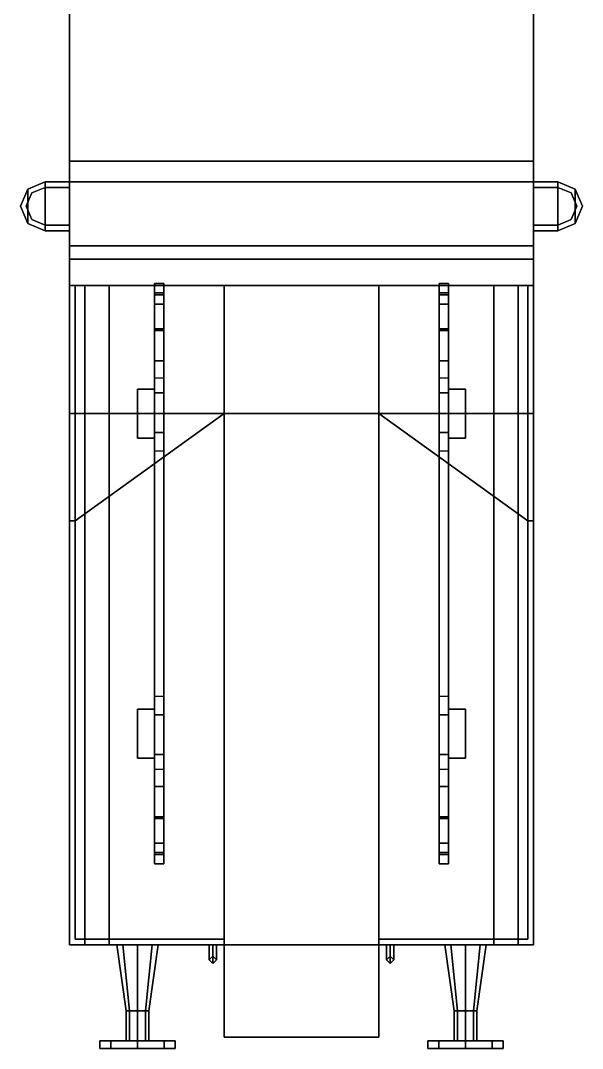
# Model space of a CAD drawing. Extents: x -1.5 to 1.5, y -6.7 to 6.7.
# Drawn here: x -1.49 to 1.49, y -6.7 to -1.24 of the extents above; entities that cross this region are included whole.
import ezdxf

# ---------------------------------------------------------------- set-up
doc = ezdxf.new("R2010")
doc.units = 0
doc.layers.get('0').update_dxf_attribs({"linetype": 'CONTINUOUS'})

msp = doc.modelspace()

# ---------------------------------------------------------------- linework, layer by layer
for points in [[(-1.23, 1.99, 0.96), (-1.23, 2.44, 0.36), (-1.23, -2.44, 0.36), (-1.23, -1.99, 0.96)], [(-1.23, -2.44, 0.36), (-1.23, 2.44, 0.36), (1.23, 2.44, 0.36), (1.23, -2.44, 0.36)], [(1.23, -2.44, 0.36), (1.23, 2.44, 0.36), (1.23, 1.99, 0.96), (1.23, -1.99, 0.96)], [(1.23, -1.99, 0.96), (1.23, 1.99, 0.96), (-1.23, 1.99, 0.96), (-1.23, -1.99, 0.96)], [(-1.23, -1.99, 0.96), (-1.23, -2.44, 0.36), (-1.23, -2.51, 0.87), (-1.23, -2.1, 1.16)], [(1.23, -2.1, 1.16), (1.23, -1.99, 0.96), (-1.23, -1.99, 0.96), (-1.23, -2.1, 1.16)], [(1.23, -2.51, 0.87), (1.23, -2.44, 0.36), (1.23, -1.99, 0.96), (1.23, -2.1, 1.16)], [(-1.36, -2.1, 1), (-1.4519, -2.1381, 1), (-1.4519, -2.1381, 1.1), (-1.36, -2.1, 1.1)], [(-1.4519, -2.1381, 1.1), (-1.4519, -2.3219, 1.1), (-1.36, -2.36, 1.1), (-1.36, -2.1, 1.1)], [(-1.23, -2.1, 1.1), (-1.23, -2.1, 1), (-1.36, -2.1, 1), (-1.36, -2.1, 1.1)], [(-1.36, -2.1, 1.1), (-1.36, -2.36, 1.1), (-1.23, -2.36, 1.1), (-1.23, -2.1, 1.1)], [(-1.23, -2.1, 1.16), (-1.23, -2.51, 0.87), (-1.23, -6.15, 0.87), (-1.23, -3.33, 1.16)], [(1.23, -3.33, 1.16), (1.23, -2.1, 1.16), (-1.23, -2.1, 1.16), (-1.23, -3.33, 1.16)], [(1.23, -6.15, 0.87), (1.23, -2.51, 0.87), (1.23, -2.1, 1.16), (1.23, -3.33, 1.16)], [(1.36, -2.1, 1.1), (1.36, -2.1, 1), (1.23, -2.1, 1), (1.23, -2.1, 1.1)], [(1.36, -2.36, 1.1), (1.36, -2.1, 1.1), (1.23, -2.1, 1.1), (1.23, -2.36, 1.1)], [(1.4519, -2.1381, 1), (1.36, -2.1, 1), (1.36, -2.1, 1.1), (1.4519, -2.1381, 1.1)], [(1.4519, -2.3219, 1.1), (1.4519, -2.1381, 1.1), (1.36, -2.1, 1.1), (1.36, -2.36, 1.1)], [(-1.4519, -2.1381, 1), (-1.49, -2.23, 1), (-1.49, -2.23, 1.1), (-1.4519, -2.1381, 1.1)], [(-1.49, -2.23, 1.1), (-1.49, -2.23, 1.1), (-1.4519, -2.3219, 1.1), (-1.4519, -2.1381, 1.1)], [(-1.4307, -2.1593, 0.43), (-1.46, -2.23, 0.43), (-1.46, -2.23, 0.51), (-1.4307, -2.1593, 0.51)], [(-1.36, -2.13, 0.43), (-1.4307, -2.1593, 0.43), (-1.4307, -2.1593, 0.51), (-1.36, -2.13, 0.51)], [(-1.23, -2.13, 0.51), (-1.36, -2.13, 0.51), (-1.36, -2.33, 0.51), (-1.23, -2.33, 0.51)], [(-1.23, -2.13, 0.43), (-1.36, -2.13, 0.43), (-1.36, -2.13, 0.51), (-1.23, -2.13, 0.51)], [(1.36, -2.13, 0.43), (1.23, -2.13, 0.43), (1.23, -2.13, 0.51), (1.36, -2.13, 0.51)], [(1.23, -2.33, 0.51), (1.36, -2.33, 0.51), (1.36, -2.13, 0.51), (1.23, -2.13, 0.51)], [(1.4307, -2.1593, 0.43), (1.36, -2.13, 0.43), (1.36, -2.13, 0.51), (1.4307, -2.1593, 0.51)], [(1.46, -2.23, 0.43), (1.4307, -2.1593, 0.43), (1.4307, -2.1593, 0.51), (1.46, -2.23, 0.51)], [(1.49, -2.23, 1), (1.4519, -2.1381, 1), (1.4519, -2.1381, 1.1), (1.49, -2.23, 1.1)], [(1.49, -2.23, 1.1), (1.49, -2.23, 1.1), (1.4519, -2.1381, 1.1), (1.4519, -2.3219, 1.1)], [(-1.49, -2.23, 1), (-1.4519, -2.3219, 1), (-1.4519, -2.3219, 1.1), (-1.49, -2.23, 1.1)], [(-1.46, -2.23, 0.43), (-1.4307, -2.3007, 0.43), (-1.4307, -2.3007, 0.51), (-1.46, -2.23, 0.51)], [(1.4307, -2.3007, 0.43), (1.46, -2.23, 0.43), (1.46, -2.23, 0.51), (1.4307, -2.3007, 0.51)], [(1.4519, -2.3219, 1), (1.49, -2.23, 1), (1.49, -2.23, 1.1), (1.4519, -2.3219, 1.1)], [(-1.4519, -2.3219, 1), (-1.36, -2.36, 1), (-1.36, -2.36, 1.1), (-1.4519, -2.3219, 1.1)], [(-1.4307, -2.3007, 0.43), (-1.36, -2.33, 0.43), (-1.36, -2.33, 0.51), (-1.4307, -2.3007, 0.51)], [(-1.36, -2.33, 0.43), (-1.23, -2.33, 0.43), (-1.23, -2.33, 0.51), (-1.36, -2.33, 0.51)], [(1.23, -2.33, 0.43), (1.36, -2.33, 0.43), (1.36, -2.33, 0.51), (1.23, -2.33, 0.51)], [(1.36, -2.33, 0.43), (1.4307, -2.3007, 0.43), (1.4307, -2.3007, 0.51), (1.36, -2.33, 0.51)], [(1.36, -2.36, 1), (1.4519, -2.3219, 1), (1.4519, -2.3219, 1.1), (1.36, -2.36, 1.1)], [(-1.36, -2.36, 1.1), (-1.36, -2.36, 1), (-1.23, -2.36, 1), (-1.23, -2.36, 1.1)], [(1.23, -2.36, 1.1), (1.23, -2.36, 1), (1.36, -2.36, 1), (1.36, -2.36, 1.1)], [(-1.23, -2.51, 0.87), (-1.23, -2.44, 0.36), (1.23, -2.44, 0.36), (1.23, -2.51, 0.87)], [(-1.23, -6.15, 0.87), (-1.23, -2.51, 0.87), (1.23, -2.51, 0.87), (1.23, -6.15, 0.87)], [(-1.23, -2.65, 3), (-1.23, -3.33, 2.78), (-1.23, -3.9, 2.78), (-1.23, -6.15, 3)], [(-1.2, -2.65, 3), (-1.2, -3.33, 2.78), (-1.23, -3.33, 2.78), (-1.23, -2.65, 3)], [(-1.15, -2.65, 3.09), (-1.23, -2.65, 3), (-1.23, -6.15, 3), (-1.15, -6.15, 3.09)], [(1.23, -2.65, 3), (-1.23, -2.65, 3), (-1.15, -2.65, 3.09), (1.15, -2.65, 3.09)], [(-1.2, -3.9, 2.78), (-1.2, -3.33, 2.78), (-1.2, -2.65, 3), (-1.2, -6.12, 3)], [(-1.02, -2.65, 3.15), (1.02, -2.65, 3.15), (1.15, -2.65, 3.09), (-1.15, -2.65, 3.09)], [(-1.15, -6.15, 3.09), (-1.02, -6.15, 3.15), (-1.02, -2.65, 3.15), (-1.15, -2.65, 3.09)], [(1.02, -2.65, 3.15), (-1.02, -2.65, 3.15), (-0.41, -2.65, 3.2), (0.41, -2.65, 3.2)], [(-0.41, -2.65, 3.2), (-1.02, -2.65, 3.15), (-1.02, -6.15, 3.15), (-0.41, -6.15, 3.2)], [(-0.78, -2.64, 0.79), (-0.78, -2.7, 0.64), (-0.78, -2.75, 0.79), (-0.78, -2.64, 0.79)], [(-0.78, -2.64, 0.43), (-0.78, -2.69, 0.38), (-0.78, -2.7, 0.64), (-0.78, -2.64, 0.79)], [(-0.73, -2.64, 0.79), (-0.73, -2.64, 0.43), (-0.78, -2.64, 0.43), (-0.78, -2.64, 0.79)], [(-0.73, -2.64, 0.43), (-0.73, -2.69, 0.38), (-0.78, -2.69, 0.38), (-0.78, -2.64, 0.43)], [(-0.78, -2.64, 0.79), (-0.78, -2.75, 0.79), (-0.73, -2.75, 0.79), (-0.73, -2.64, 0.79)], [(-0.73, -2.75, 0.79), (-0.73, -2.7, 0.64), (-0.73, -2.64, 0.79)], [(-0.73, -2.7, 0.64), (-0.73, -2.69, 0.38), (-0.73, -2.64, 0.43), (-0.73, -2.64, 0.79)], [(0.41, -2.65, 3.2), (-0.41, -2.65, 3.2), (-0.41, -6.15, 3.2), (0.41, -6.15, 3.2)], [(0.41, -6.15, 3.2), (1.02, -6.15, 3.15), (1.02, -2.65, 3.15), (0.41, -2.65, 3.2)], [(0.73, -2.64, 0.79), (0.73, -2.7, 0.64), (0.73, -2.75, 0.79), (0.73, -2.64, 0.79)], [(0.73, -2.64, 0.43), (0.73, -2.69, 0.38), (0.73, -2.7, 0.64), (0.73, -2.64, 0.79)], [(0.78, -2.64, 0.79), (0.78, -2.64, 0.43), (0.73, -2.64, 0.43), (0.73, -2.64, 0.79)], [(0.78, -2.64, 0.43), (0.78, -2.69, 0.38), (0.73, -2.69, 0.38), (0.73, -2.64, 0.43)], [(0.73, -2.64, 0.79), (0.73, -2.75, 0.79), (0.78, -2.75, 0.79), (0.78, -2.64, 0.79)], [(0.78, -2.75, 0.79), (0.78, -2.7, 0.64), (0.78, -2.64, 0.79)], [(0.78, -2.7, 0.64), (0.78, -2.69, 0.38), (0.78, -2.64, 0.43), (0.78, -2.64, 0.79)], [(1.15, -2.65, 3.09), (1.02, -2.65, 3.15), (1.02, -6.15, 3.15), (1.15, -6.15, 3.09)], [(1.15, -6.15, 3.09), (1.23, -6.15, 3), (1.23, -2.65, 3), (1.15, -2.65, 3.09)], [(1.2, -2.65, 3), (1.2, -3.33, 2.78), (1.2, -3.9, 2.78), (1.2, -6.12, 3)], [(1.23, -2.65, 3), (1.23, -3.33, 2.78), (1.2, -3.33, 2.78), (1.2, -2.65, 3)], [(1.23, -3.9, 2.78), (1.23, -3.33, 2.78), (1.23, -2.65, 3), (1.23, -6.15, 3)], [(-0.73, -2.69, 0.38), (-0.73, -2.89, 0.38), (-0.78, -2.89, 0.38), (-0.78, -2.69, 0.38)], [(-0.78, -2.69, 0.38), (-0.78, -2.89, 0.38), (-0.78, -2.89, 0.46), (-0.78, -2.7, 0.64)], [(-0.78, -2.7, 0.64), (-0.78, -2.88, 0.6), (-0.78, -2.88, 0.6), (-0.78, -2.75, 0.79)], [(-0.73, -2.7, 0.64), (-0.73, -2.88, 0.6), (-0.78, -2.88, 0.6), (-0.78, -2.7, 0.64)], [(-0.78, -2.7, 0.64), (-0.78, -2.89, 0.46), (-0.73, -2.89, 0.46), (-0.73, -2.7, 0.64)], [(-0.73, -2.89, 0.46), (-0.73, -2.89, 0.38), (-0.73, -2.69, 0.38), (-0.73, -2.7, 0.64)], [(-0.73, -2.88, 0.6), (-0.73, -2.88, 0.6), (-0.73, -2.7, 0.64), (-0.73, -2.75, 0.79)], [(0.78, -2.69, 0.38), (0.78, -2.89, 0.38), (0.73, -2.89, 0.38), (0.73, -2.69, 0.38)], [(0.73, -2.69, 0.38), (0.73, -2.89, 0.38), (0.73, -2.89, 0.46), (0.73, -2.7, 0.64)], [(0.73, -2.7, 0.64), (0.73, -2.88, 0.6), (0.73, -2.88, 0.6), (0.73, -2.75, 0.79)], [(0.78, -2.7, 0.64), (0.78, -2.88, 0.6), (0.73, -2.88, 0.6), (0.73, -2.7, 0.64)], [(0.73, -2.7, 0.64), (0.73, -2.89, 0.46), (0.78, -2.89, 0.46), (0.78, -2.7, 0.64)], [(0.78, -2.89, 0.46), (0.78, -2.89, 0.38), (0.78, -2.69, 0.38), (0.78, -2.7, 0.64)], [(0.78, -2.88, 0.6), (0.78, -2.88, 0.6), (0.78, -2.7, 0.64), (0.78, -2.75, 0.79)], [(-0.78, -2.88, 0.6), (-0.78, -3.05, 0.37), (-0.78, -3.05, 0.83), (-0.78, -2.75, 0.79)], [(-0.78, -2.75, 0.79), (-0.78, -3.05, 0.83), (-0.73, -3.05, 0.83), (-0.73, -2.75, 0.79)], [(-0.73, -3.05, 0.83), (-0.73, -3.05, 0.37), (-0.73, -2.88, 0.6), (-0.73, -2.75, 0.79)], [(0.73, -2.88, 0.6), (0.73, -3.05, 0.37), (0.73, -3.05, 0.83), (0.73, -2.75, 0.79)], [(0.73, -2.75, 0.79), (0.73, -3.05, 0.83), (0.78, -3.05, 0.83), (0.78, -2.75, 0.79)], [(0.78, -3.05, 0.83), (0.78, -3.05, 0.37), (0.78, -2.88, 0.6), (0.78, -2.75, 0.79)], [(-0.73, -2.88, 0.6), (-0.73, -3.05, 0.37), (-0.78, -3.05, 0.37), (-0.78, -2.88, 0.6)], [(-0.78, -2.89, 0.46), (-0.78, -2.89, 0.38), (-0.73, -2.89, 0.38), (-0.73, -2.89, 0.46)], [(0.78, -2.88, 0.6), (0.78, -3.05, 0.37), (0.73, -3.05, 0.37), (0.73, -2.88, 0.6)], [(0.73, -2.89, 0.46), (0.73, -2.89, 0.38), (0.78, -2.89, 0.38), (0.78, -2.89, 0.46)], [(-0.78, -3.05, 0.37), (-0.78, -5.31, 0.37), (-0.78, -5.31, 0.83), (-0.78, -3.05, 0.83)], [(-0.73, -5.31, 0.83), (-0.73, -5.31, 0.37), (-0.73, -3.05, 0.37), (-0.73, -3.05, 0.83)], [(0.73, -3.05, 0.83), (0.73, -3.05, 0.37), (0.73, -5.31, 0.37), (0.73, -5.31, 0.83)], [(0.78, -5.31, 0.37), (0.78, -3.05, 0.37), (0.78, -3.05, 0.83), (0.78, -5.31, 0.83)], [(-0.73, -3.14, 0.37), (-0.73, -3.22, 0.25), (-0.78, -3.22, 0.25), (-0.78, -3.14, 0.37)], [(-0.78, -3.22, 0.25), (-0.78, -3.43, 0.25), (-0.78, -3.53, 0.37), (-0.78, -3.14, 0.37)], [(-0.73, -3.53, 0.37), (-0.73, -3.43, 0.25), (-0.73, -3.22, 0.25), (-0.73, -3.14, 0.37)], [(0.78, -3.14, 0.37), (0.78, -3.22, 0.25), (0.73, -3.22, 0.25), (0.73, -3.14, 0.37)], [(0.73, -3.22, 0.25), (0.73, -3.43, 0.25), (0.73, -3.53, 0.37), (0.73, -3.14, 0.37)], [(0.78, -3.53, 0.37), (0.78, -3.43, 0.25), (0.78, -3.22, 0.25), (0.78, -3.14, 0.37)], [(-0.78, -3.2, 0.65), (-0.78, -3.2, 0.37), (-0.87, -3.2, 0.37), (-0.87, -3.2, 0.65)], [(-0.87, -3.2, 0.37), (-0.87, -3.46, 0.37), (-0.87, -3.46, 0.65), (-0.87, -3.2, 0.65)], [(-0.78, -3.2, 0.37), (-0.78, -3.46, 0.37), (-0.87, -3.46, 0.37), (-0.87, -3.2, 0.37)], [(-0.87, -3.2, 0.65), (-0.87, -3.46, 0.65), (-0.78, -3.46, 0.65), (-0.78, -3.2, 0.65)], [(0.87, -3.2, 0.65), (0.87, -3.2, 0.37), (0.78, -3.2, 0.37), (0.78, -3.2, 0.65)], [(0.78, -3.46, 0.37), (0.78, -3.2, 0.37), (0.87, -3.2, 0.37), (0.87, -3.46, 0.37)], [(0.87, -3.46, 0.65), (0.87, -3.2, 0.65), (0.78, -3.2, 0.65), (0.78, -3.46, 0.65)], [(0.87, -3.46, 0.37), (0.87, -3.2, 0.37), (0.87, -3.2, 0.65), (0.87, -3.46, 0.65)], [(-0.73, -3.22, 0.25), (-0.73, -3.43, 0.25), (-0.78, -3.43, 0.25), (-0.78, -3.22, 0.25)], [(0.78, -3.22, 0.25), (0.78, -3.43, 0.25), (0.73, -3.43, 0.25), (0.73, -3.22, 0.25)], [(-0.41, -3.33, 2.08), (-0.41, -3.33, 1.16), (-1.23, -3.33, 1.16), (-1.23, -3.33, 2.08)], [(-1.23, -3.33, 2.08), (-1.23, -3.33, 1.16), (-1.23, -6.15, 0.87), (-1.23, -3.9, 2.08)], [(-1.23, -3.9, 2.78), (-1.23, -3.33, 2.78), (-1.2, -3.33, 2.78), (-1.2, -3.9, 2.78)], [(-1.2, -3.9, 2.08), (-0.41, -3.33, 2.08), (-1.23, -3.33, 2.08), (-1.23, -3.9, 2.08)], [(-0.41, -6.12, 2.08), (-0.41, -3.33, 2.08), (-1.2, -3.9, 2.08), (-1.2, -6.12, 2.08)], [(0.41, -6.15, 1.16), (0.41, -3.33, 1.16), (-0.41, -3.33, 1.16), (-0.41, -6.15, 1.16)], [(-0.41, -6.15, 1.16), (-0.41, -3.33, 1.16), (-0.41, -3.33, 2.08), (-0.41, -6.12, 2.08)], [(1.2, -6.12, 2.08), (1.2, -3.9, 2.08), (0.41, -3.33, 2.08), (0.41, -6.12, 2.08)], [(0.41, -3.33, 2.08), (0.41, -3.33, 1.16), (0.41, -6.15, 1.16), (0.41, -6.12, 2.08)], [(1.23, -3.33, 2.08), (1.23, -3.33, 1.16), (0.41, -3.33, 1.16), (0.41, -3.33, 2.08)], [(1.23, -3.9, 2.08), (1.23, -3.33, 2.08), (0.41, -3.33, 2.08), (1.2, -3.9, 2.08)], [(1.2, -3.9, 2.78), (1.2, -3.33, 2.78), (1.23, -3.33, 2.78), (1.23, -3.9, 2.78)], [(1.23, -6.15, 0.87), (1.23, -3.33, 1.16), (1.23, -3.33, 2.08), (1.23, -3.9, 2.08)], [(-0.78, -3.53, 0.37), (-0.78, -3.43, 0.25), (-0.73, -3.43, 0.25), (-0.73, -3.53, 0.37)], [(0.73, -3.53, 0.37), (0.73, -3.43, 0.25), (0.78, -3.43, 0.25), (0.78, -3.53, 0.37)], [(-0.87, -3.46, 0.65), (-0.87, -3.46, 0.37), (-0.78, -3.46, 0.37), (-0.78, -3.46, 0.65)], [(0.78, -3.46, 0.65), (0.78, -3.46, 0.37), (0.87, -3.46, 0.37), (0.87, -3.46, 0.65)], [(-1.2, -3.9, 2.78), (-1.2, -3.9, 2.08), (-1.23, -3.9, 2.08), (-1.23, -3.9, 2.78)], [(-1.23, -3.9, 2.78), (-1.23, -3.9, 2.08), (-1.23, -6.15, 0.87), (-1.23, -6.15, 3)], [(-1.2, -6.12, 2.08), (-1.2, -3.9, 2.08), (-1.2, -3.9, 2.78), (-1.2, -6.12, 3)], [(1.2, -3.9, 2.78), (1.2, -3.9, 2.08), (1.2, -6.12, 2.08), (1.2, -6.12, 3)], [(1.23, -3.9, 2.78), (1.23, -3.9, 2.08), (1.2, -3.9, 2.08), (1.2, -3.9, 2.78)], [(1.23, -6.15, 0.87), (1.23, -3.9, 2.08), (1.23, -3.9, 2.78), (1.23, -6.15, 3)], [(-0.73, -4.83, 0.37), (-0.73, -4.93, 0.25), (-0.78, -4.93, 0.25), (-0.78, -4.83, 0.37)], [(-0.78, -4.83, 0.37), (-0.78, -4.93, 0.25), (-0.78, -5.14, 0.25), (-0.78, -5.22, 0.37)], [(-0.73, -5.14, 0.25), (-0.73, -4.93, 0.25), (-0.73, -4.83, 0.37), (-0.73, -5.22, 0.37)], [(0.78, -4.83, 0.37), (0.78, -4.93, 0.25), (0.73, -4.93, 0.25), (0.73, -4.83, 0.37)], [(0.73, -4.83, 0.37), (0.73, -4.93, 0.25), (0.73, -5.14, 0.25), (0.73, -5.22, 0.37)], [(0.78, -5.14, 0.25), (0.78, -4.93, 0.25), (0.78, -4.83, 0.37), (0.78, -5.22, 0.37)], [(-0.78, -4.9, 0.65), (-0.78, -4.9, 0.37), (-0.87, -4.9, 0.37), (-0.87, -4.9, 0.65)], [(-0.87, -4.9, 0.37), (-0.87, -5.16, 0.37), (-0.87, -5.16, 0.65), (-0.87, -4.9, 0.65)], [(-0.78, -4.9, 0.37), (-0.78, -5.16, 0.37), (-0.87, -5.16, 0.37), (-0.87, -4.9, 0.37)], [(-0.87, -4.9, 0.65), (-0.87, -5.16, 0.65), (-0.78, -5.16, 0.65), (-0.78, -4.9, 0.65)], [(0.87, -4.9, 0.65), (0.87, -4.9, 0.37), (0.78, -4.9, 0.37), (0.78, -4.9, 0.65)], [(0.78, -5.16, 0.37), (0.78, -4.9, 0.37), (0.87, -4.9, 0.37), (0.87, -5.16, 0.37)], [(0.87, -5.16, 0.65), (0.87, -4.9, 0.65), (0.78, -4.9, 0.65), (0.78, -5.16, 0.65)], [(0.87, -5.16, 0.37), (0.87, -4.9, 0.37), (0.87, -4.9, 0.65), (0.87, -5.16, 0.65)], [(-0.78, -5.14, 0.25), (-0.78, -4.93, 0.25), (-0.73, -4.93, 0.25), (-0.73, -5.14, 0.25)], [(0.73, -5.14, 0.25), (0.73, -4.93, 0.25), (0.78, -4.93, 0.25), (0.78, -5.14, 0.25)], [(-0.87, -5.16, 0.65), (-0.87, -5.16, 0.37), (-0.78, -5.16, 0.37), (-0.78, -5.16, 0.65)], [(-0.78, -5.22, 0.37), (-0.78, -5.14, 0.25), (-0.73, -5.14, 0.25), (-0.73, -5.22, 0.37)], [(0.73, -5.22, 0.37), (0.73, -5.14, 0.25), (0.78, -5.14, 0.25), (0.78, -5.22, 0.37)], [(0.78, -5.16, 0.65), (0.78, -5.16, 0.37), (0.87, -5.16, 0.37), (0.87, -5.16, 0.65)], [(-0.78, -5.31, 0.83), (-0.78, -5.31, 0.37), (-0.78, -5.48, 0.6), (-0.78, -5.61, 0.79)], [(-0.78, -5.48, 0.6), (-0.78, -5.31, 0.37), (-0.73, -5.31, 0.37), (-0.73, -5.48, 0.6)], [(-0.73, -5.61, 0.79), (-0.73, -5.31, 0.83), (-0.78, -5.31, 0.83), (-0.78, -5.61, 0.79)], [(-0.73, -5.48, 0.6), (-0.73, -5.31, 0.37), (-0.73, -5.31, 0.83), (-0.73, -5.61, 0.79)], [(0.73, -5.31, 0.83), (0.73, -5.31, 0.37), (0.73, -5.48, 0.6), (0.73, -5.61, 0.79)], [(0.73, -5.48, 0.6), (0.73, -5.31, 0.37), (0.78, -5.31, 0.37), (0.78, -5.48, 0.6)], [(0.78, -5.61, 0.79), (0.78, -5.31, 0.83), (0.73, -5.31, 0.83), (0.73, -5.61, 0.79)], [(0.78, -5.48, 0.6), (0.78, -5.31, 0.37), (0.78, -5.31, 0.83), (0.78, -5.61, 0.79)], [(-0.78, -5.67, 0.38), (-0.78, -5.47, 0.38), (-0.73, -5.47, 0.38), (-0.73, -5.67, 0.38)], [(-0.73, -5.66, 0.64), (-0.73, -5.47, 0.46), (-0.78, -5.47, 0.46), (-0.78, -5.66, 0.64)], [(-0.73, -5.47, 0.46), (-0.73, -5.47, 0.38), (-0.78, -5.47, 0.38), (-0.78, -5.47, 0.46)], [(-0.78, -5.47, 0.46), (-0.78, -5.47, 0.38), (-0.78, -5.67, 0.38), (-0.78, -5.66, 0.64)], [(-0.78, -5.48, 0.6), (-0.78, -5.48, 0.6), (-0.78, -5.66, 0.64), (-0.78, -5.61, 0.79)], [(-0.78, -5.66, 0.64), (-0.78, -5.48, 0.6), (-0.73, -5.48, 0.6), (-0.73, -5.66, 0.64)], [(-0.73, -5.67, 0.38), (-0.73, -5.47, 0.38), (-0.73, -5.47, 0.46), (-0.73, -5.66, 0.64)], [(-0.73, -5.66, 0.64), (-0.73, -5.48, 0.6), (-0.73, -5.48, 0.6), (-0.73, -5.61, 0.79)], [(0.78, -5.66, 0.64), (0.78, -5.47, 0.46), (0.73, -5.47, 0.46), (0.73, -5.66, 0.64)], [(0.73, -5.47, 0.46), (0.73, -5.47, 0.38), (0.73, -5.67, 0.38), (0.73, -5.66, 0.64)], [(0.78, -5.47, 0.46), (0.78, -5.47, 0.38), (0.73, -5.47, 0.38), (0.73, -5.47, 0.46)], [(0.73, -5.67, 0.38), (0.73, -5.47, 0.38), (0.78, -5.47, 0.38), (0.78, -5.67, 0.38)], [(0.73, -5.48, 0.6), (0.73, -5.48, 0.6), (0.73, -5.66, 0.64), (0.73, -5.61, 0.79)], [(0.73, -5.66, 0.64), (0.73, -5.48, 0.6), (0.78, -5.48, 0.6), (0.78, -5.66, 0.64)], [(0.78, -5.67, 0.38), (0.78, -5.47, 0.38), (0.78, -5.47, 0.46), (0.78, -5.66, 0.64)], [(0.78, -5.66, 0.64), (0.78, -5.48, 0.6), (0.78, -5.48, 0.6), (0.78, -5.61, 0.79)], [(-0.78, -5.61, 0.79), (-0.78, -5.66, 0.64), (-0.78, -5.72, 0.79)], [(-0.73, -5.72, 0.79), (-0.73, -5.61, 0.79), (-0.78, -5.61, 0.79), (-0.78, -5.72, 0.79)], [(-0.73, -5.72, 0.79), (-0.73, -5.66, 0.64), (-0.73, -5.61, 0.79), (-0.73, -5.72, 0.79)], [(0.73, -5.61, 0.79), (0.73, -5.66, 0.64), (0.73, -5.72, 0.79)], [(0.78, -5.72, 0.79), (0.78, -5.61, 0.79), (0.73, -5.61, 0.79), (0.73, -5.72, 0.79)], [(0.78, -5.72, 0.79), (0.78, -5.66, 0.64), (0.78, -5.61, 0.79), (0.78, -5.72, 0.79)], [(-0.78, -5.66, 0.64), (-0.78, -5.67, 0.38), (-0.78, -5.72, 0.43), (-0.78, -5.72, 0.79)], [(-0.78, -5.72, 0.43), (-0.78, -5.67, 0.38), (-0.73, -5.67, 0.38), (-0.73, -5.72, 0.43)], [(-0.73, -5.72, 0.43), (-0.73, -5.67, 0.38), (-0.73, -5.66, 0.64), (-0.73, -5.72, 0.79)], [(0.73, -5.66, 0.64), (0.73, -5.67, 0.38), (0.73, -5.72, 0.43), (0.73, -5.72, 0.79)], [(0.73, -5.72, 0.43), (0.73, -5.67, 0.38), (0.78, -5.67, 0.38), (0.78, -5.72, 0.43)], [(0.78, -5.72, 0.43), (0.78, -5.67, 0.38), (0.78, -5.66, 0.64), (0.78, -5.72, 0.79)], [(-0.78, -5.72, 0.79), (-0.78, -5.72, 0.43), (-0.73, -5.72, 0.43), (-0.73, -5.72, 0.79)], [(0.73, -5.72, 0.79), (0.73, -5.72, 0.43), (0.78, -5.72, 0.43), (0.78, -5.72, 0.79)], [(-0.41, -6.15, 1.16), (-1.23, -6.15, 0.87), (1.23, -6.15, 0.87), (0.41, -6.15, 1.16)], [(-1.23, -6.15, 3), (-1.23, -6.15, 0.87), (-0.41, -6.15, 1.16), (-0.41, -6.15, 3)], [(-1.15, -6.15, 3.09), (-1.23, -6.15, 3), (1.23, -6.15, 3), (1.15, -6.15, 3.09)], [(-0.41, -6.12, 2.08), (-1.2, -6.12, 2.08), (-1.2, -6.12, 3), (-0.41, -6.12, 3)], [(1.15, -6.15, 3.09), (1.02, -6.15, 3.15), (-1.02, -6.15, 3.15), (-1.15, -6.15, 3.09)], [(-0.41, -6.15, 3.2), (-1.02, -6.15, 3.15), (1.02, -6.15, 3.15), (0.41, -6.15, 3.2)], [(-0.98, -6.15, 1.04), (-0.9478, -6.15, 0.9622), (-0.9124, -6.5, 0.9976), (-0.93, -6.5, 1.04)], [(-0.9478, -6.15, 1.1178), (-0.98, -6.15, 1.04), (-0.93, -6.5, 1.04), (-0.9124, -6.5, 1.0824)], [(-0.9478, -6.15, 0.9622), (-0.87, -6.15, 0.93), (-0.87, -6.5, 0.98), (-0.9124, -6.5, 0.9976)], [(-0.87, -6.15, 1.15), (-0.9478, -6.15, 1.1178), (-0.9124, -6.5, 1.0824), (-0.87, -6.5, 1.1)], [(-0.87, -6.15, 0.93), (-0.7922, -6.15, 0.9622), (-0.8276, -6.5, 0.9976), (-0.87, -6.5, 0.98)], [(-0.7922, -6.15, 1.1178), (-0.87, -6.15, 1.15), (-0.87, -6.5, 1.1), (-0.8276, -6.5, 1.0824)], [(-0.7922, -6.15, 0.9622), (-0.76, -6.15, 1.04), (-0.81, -6.5, 1.04), (-0.8276, -6.5, 0.9976)], [(-0.76, -6.15, 1.04), (-0.7922, -6.15, 1.1178), (-0.8276, -6.5, 1.0824), (-0.81, -6.5, 1.04)], [(-0.47, -6.15, 1.3), (-0.49, -6.15, 1.28), (-0.49, -6.23, 1.28), (-0.47, -6.21, 1.3)], [(-0.49, -6.15, 1.28), (-0.47, -6.15, 1.26), (-0.47, -6.25, 1.26), (-0.49, -6.23, 1.28)], [(-0.47, -6.15, 2.28), (-0.49, -6.15, 2.26), (-0.49, -6.23, 2.26), (-0.47, -6.25, 2.28)], [(-0.49, -6.15, 2.26), (-0.47, -6.15, 2.24), (-0.47, -6.21, 2.24), (-0.49, -6.23, 2.26)], [(-0.45, -6.15, 1.28), (-0.47, -6.15, 1.3), (-0.47, -6.21, 1.3), (-0.45, -6.23, 1.28)], [(-0.47, -6.15, 1.26), (-0.45, -6.15, 1.28), (-0.45, -6.23, 1.28), (-0.47, -6.25, 1.26)], [(-0.45, -6.15, 2.26), (-0.47, -6.15, 2.28), (-0.47, -6.25, 2.28), (-0.45, -6.23, 2.26)], [(-0.47, -6.15, 2.24), (-0.45, -6.15, 2.26), (-0.45, -6.23, 2.26), (-0.47, -6.21, 2.24)], [(-0.41, -6.15, 3), (-0.41, -6.15, 1.16), (-0.41, -6.12, 2.08), (-0.41, -6.12, 3)], [(-0.41, -6.15, 1.16), (-0.41, -6.15, 1.1), (-0.41, -6.64, 1.1), (-0.41, -6.64, 1.16)], [(-0.41, -6.64, 1.1), (-0.41, -6.15, 1.1), (0.41, -6.15, 1.1), (0.41, -6.64, 1.1)], [(0.41, -6.64, 1.16), (0.41, -6.15, 1.16), (-0.41, -6.15, 1.16), (-0.41, -6.64, 1.16)], [(1.2, -6.12, 2.08), (0.41, -6.12, 2.08), (0.41, -6.12, 3), (1.2, -6.12, 3)], [(0.41, -6.12, 3), (0.41, -6.12, 2.08), (0.41, -6.15, 1.16), (0.41, -6.15, 3)], [(0.41, -6.15, 3), (0.41, -6.15, 1.16), (1.23, -6.15, 0.87), (1.23, -6.15, 3)], [(0.41, -6.64, 1.1), (0.41, -6.15, 1.1), (0.41, -6.15, 1.16), (0.41, -6.64, 1.16)], [(0.45, -6.15, 2.26), (0.47, -6.15, 2.24), (0.47, -6.21, 2.24), (0.45, -6.23, 2.26)], [(0.47, -6.15, 2.28), (0.45, -6.15, 2.26), (0.45, -6.23, 2.26), (0.47, -6.25, 2.28)], [(0.45, -6.15, 1.28), (0.47, -6.15, 1.26), (0.47, -6.25, 1.26), (0.45, -6.23, 1.28)], [(0.47, -6.15, 1.3), (0.45, -6.15, 1.28), (0.45, -6.23, 1.28), (0.47, -6.21, 1.3)], [(0.47, -6.15, 2.24), (0.49, -6.15, 2.26), (0.49, -6.23, 2.26), (0.47, -6.21, 2.24)], [(0.49, -6.15, 2.26), (0.47, -6.15, 2.28), (0.47, -6.25, 2.28), (0.49, -6.23, 2.26)], [(0.47, -6.15, 1.26), (0.49, -6.15, 1.28), (0.49, -6.23, 1.28), (0.47, -6.25, 1.26)], [(0.49, -6.15, 1.28), (0.47, -6.15, 1.3), (0.47, -6.21, 1.3), (0.49, -6.23, 1.28)], [(0.7922, -6.15, 1.1178), (0.76, -6.15, 1.04), (0.81, -6.5, 1.04), (0.8276, -6.5, 1.0824)], [(0.76, -6.15, 1.04), (0.7922, -6.15, 0.9622), (0.8276, -6.5, 0.9976), (0.81, -6.5, 1.04)], [(0.7922, -6.15, 0.9622), (0.87, -6.15, 0.93), (0.87, -6.5, 0.98), (0.8276, -6.5, 0.9976)], [(0.87, -6.15, 1.15), (0.7922, -6.15, 1.1178), (0.8276, -6.5, 1.0824), (0.87, -6.5, 1.1)], [(0.87, -6.15, 0.93), (0.9478, -6.15, 0.9622), (0.9124, -6.5, 0.9976), (0.87, -6.5, 0.98)], [(0.9478, -6.15, 1.1178), (0.87, -6.15, 1.15), (0.87, -6.5, 1.1), (0.9124, -6.5, 1.0824)], [(0.98, -6.15, 1.04), (0.9478, -6.15, 1.1178), (0.9124, -6.5, 1.0824), (0.93, -6.5, 1.04)], [(0.9478, -6.15, 0.9622), (0.98, -6.15, 1.04), (0.93, -6.5, 1.04), (0.9124, -6.5, 0.9976)], [(-0.47, -6.21, 1.3), (-0.49, -6.23, 1.28), (-0.49, -6.23, 2.26), (-0.47, -6.21, 2.24)], [(-0.45, -6.23, 1.28), (-0.47, -6.21, 1.3), (-0.47, -6.21, 2.24), (-0.45, -6.23, 2.26)], [(0.47, -6.21, 1.3), (0.45, -6.23, 1.28), (0.45, -6.23, 2.26), (0.47, -6.21, 2.24)], [(0.49, -6.23, 1.28), (0.47, -6.21, 1.3), (0.47, -6.21, 2.24), (0.49, -6.23, 2.26)], [(-0.49, -6.23, 1.28), (-0.47, -6.25, 1.26), (-0.47, -6.25, 2.28), (-0.49, -6.23, 2.26)], [(-0.47, -6.25, 1.26), (-0.45, -6.23, 1.28), (-0.45, -6.23, 2.26), (-0.47, -6.25, 2.28)], [(0.45, -6.23, 1.28), (0.47, -6.25, 1.26), (0.47, -6.25, 2.28), (0.45, -6.23, 2.26)], [(0.47, -6.25, 1.26), (0.49, -6.23, 1.28), (0.49, -6.23, 2.26), (0.47, -6.25, 2.28)], [(-0.93, -6.66, 1.04), (-0.9124, -6.66, 1.0824), (-0.9124, -6.5, 1.0824), (-0.93, -6.5, 1.04)], [(-0.9124, -6.66, 0.9976), (-0.93, -6.66, 1.04), (-0.93, -6.5, 1.04), (-0.9124, -6.5, 0.9976)], [(-0.9124, -6.66, 1.0824), (-0.87, -6.66, 1.1), (-0.87, -6.5, 1.1), (-0.9124, -6.5, 1.0824)], [(-0.87, -6.66, 0.98), (-0.9124, -6.66, 0.9976), (-0.9124, -6.5, 0.9976), (-0.87, -6.5, 0.98)], [(-0.87, -6.66, 1.1), (-0.8276, -6.66, 1.0824), (-0.8276, -6.5, 1.0824), (-0.87, -6.5, 1.1)], [(-0.8276, -6.66, 0.9976), (-0.87, -6.66, 0.98), (-0.87, -6.5, 0.98), (-0.8276, -6.5, 0.9976)], [(-0.8276, -6.66, 1.0824), (-0.81, -6.66, 1.04), (-0.81, -6.5, 1.04), (-0.8276, -6.5, 1.0824)], [(-0.81, -6.66, 1.04), (-0.8276, -6.66, 0.9976), (-0.8276, -6.5, 0.9976), (-0.81, -6.5, 1.04)], [(0.81, -6.66, 1.04), (0.8276, -6.66, 1.0824), (0.8276, -6.5, 1.0824), (0.81, -6.5, 1.04)], [(0.8276, -6.66, 0.9976), (0.81, -6.66, 1.04), (0.81, -6.5, 1.04), (0.8276, -6.5, 0.9976)], [(0.87, -6.66, 0.98), (0.8276, -6.66, 0.9976), (0.8276, -6.5, 0.9976), (0.87, -6.5, 0.98)], [(0.8276, -6.66, 1.0824), (0.87, -6.66, 1.1), (0.87, -6.5, 1.1), (0.8276, -6.5, 1.0824)], [(0.9124, -6.66, 0.9976), (0.87, -6.66, 0.98), (0.87, -6.5, 0.98), (0.9124, -6.5, 0.9976)], [(0.87, -6.66, 1.1), (0.9124, -6.66, 1.0824), (0.9124, -6.5, 1.0824), (0.87, -6.5, 1.1)], [(0.9124, -6.66, 1.0824), (0.93, -6.66, 1.04), (0.93, -6.5, 1.04), (0.9124, -6.5, 1.0824)], [(0.93, -6.66, 1.04), (0.9124, -6.66, 0.9976), (0.9124, -6.5, 0.9976), (0.93, -6.5, 1.04)], [(-0.41, -6.64, 1.16), (-0.41, -6.64, 1.1), (0.41, -6.64, 1.1), (0.41, -6.64, 1.16)], [(-1.07, -6.7, 1.04), (-1.0114, -6.7, 1.1814), (-1.0114, -6.66, 1.1814), (-1.07, -6.66, 1.04)], [(-1.0114, -6.7, 0.8986), (-1.07, -6.7, 1.04), (-1.07, -6.66, 1.04), (-1.0114, -6.66, 0.8986)], [(-1.07, -6.66, 1.04), (-0.7286, -6.66, 1.1814), (-0.67, -6.66, 1.04), (-1.0114, -6.66, 0.8986)], [(-1.0114, -6.66, 1.1814), (-0.87, -6.66, 1.24), (-0.7286, -6.66, 1.1814), (-1.07, -6.66, 1.04)], [(-1.07, -6.7, 1.04), (-0.7286, -6.7, 0.8986), (-0.67, -6.7, 1.04), (-1.0114, -6.7, 1.1814)], [(-1.0114, -6.7, 0.8986), (-0.87, -6.7, 0.84), (-0.7286, -6.7, 0.8986), (-1.07, -6.7, 1.04)], [(-1.0114, -6.7, 1.1814), (-0.87, -6.7, 1.24), (-0.87, -6.66, 1.24), (-1.0114, -6.66, 1.1814)], [(-0.87, -6.7, 0.84), (-1.0114, -6.7, 0.8986), (-1.0114, -6.66, 0.8986), (-0.87, -6.66, 0.84)], [(-1.0114, -6.66, 0.8986), (-0.67, -6.66, 1.04), (-0.7286, -6.66, 0.8986), (-0.87, -6.66, 0.84)], [(-1.0114, -6.7, 1.1814), (-0.67, -6.7, 1.04), (-0.7286, -6.7, 1.1814), (-0.87, -6.7, 1.24)], [(-0.87, -6.7, 1.24), (-0.7286, -6.7, 1.1814), (-0.7286, -6.66, 1.1814), (-0.87, -6.66, 1.24)], [(-0.7286, -6.7, 0.8986), (-0.87, -6.7, 0.84), (-0.87, -6.66, 0.84), (-0.7286, -6.66, 0.8986)], [(-0.7286, -6.7, 1.1814), (-0.67, -6.7, 1.04), (-0.67, -6.66, 1.04), (-0.7286, -6.66, 1.1814)], [(-0.67, -6.7, 1.04), (-0.7286, -6.7, 0.8986), (-0.7286, -6.66, 0.8986), (-0.67, -6.66, 1.04)], [(0.67, -6.66, 1.04), (1.0114, -6.66, 1.1814), (1.07, -6.66, 1.04), (0.7286, -6.66, 0.8986)], [(0.7286, -6.66, 1.1814), (0.87, -6.66, 1.24), (1.0114, -6.66, 1.1814), (0.67, -6.66, 1.04)], [(0.67, -6.7, 1.04), (0.7286, -6.7, 1.1814), (0.7286, -6.66, 1.1814), (0.67, -6.66, 1.04)], [(0.7286, -6.7, 0.8986), (0.67, -6.7, 1.04), (0.67, -6.66, 1.04), (0.7286, -6.66, 0.8986)], [(0.67, -6.7, 1.04), (1.0114, -6.7, 0.8986), (1.07, -6.7, 1.04), (0.7286, -6.7, 1.1814)], [(0.7286, -6.7, 0.8986), (0.87, -6.7, 0.84), (1.0114, -6.7, 0.8986), (0.67, -6.7, 1.04)], [(0.7286, -6.66, 0.8986), (1.07, -6.66, 1.04), (1.0114, -6.66, 0.8986), (0.87, -6.66, 0.84)], [(0.87, -6.7, 0.84), (0.7286, -6.7, 0.8986), (0.7286, -6.66, 0.8986), (0.87, -6.66, 0.84)], [(0.7286, -6.7, 1.1814), (0.87, -6.7, 1.24), (0.87, -6.66, 1.24), (0.7286, -6.66, 1.1814)], [(0.7286, -6.7, 1.1814), (1.07, -6.7, 1.04), (1.0114, -6.7, 1.1814), (0.87, -6.7, 1.24)], [(1.0114, -6.7, 0.8986), (0.87, -6.7, 0.84), (0.87, -6.66, 0.84), (1.0114, -6.66, 0.8986)], [(0.87, -6.7, 1.24), (1.0114, -6.7, 1.1814), (1.0114, -6.66, 1.1814), (0.87, -6.66, 1.24)], [(1.0114, -6.7, 1.1814), (1.07, -6.7, 1.04), (1.07, -6.66, 1.04), (1.0114, -6.66, 1.1814)], [(1.07, -6.7, 1.04), (1.0114, -6.7, 0.8986), (1.0114, -6.66, 0.8986), (1.07, -6.66, 1.04)]]:
    msp.add_3dface(points)

doc.saveas('drawing.dxf')
